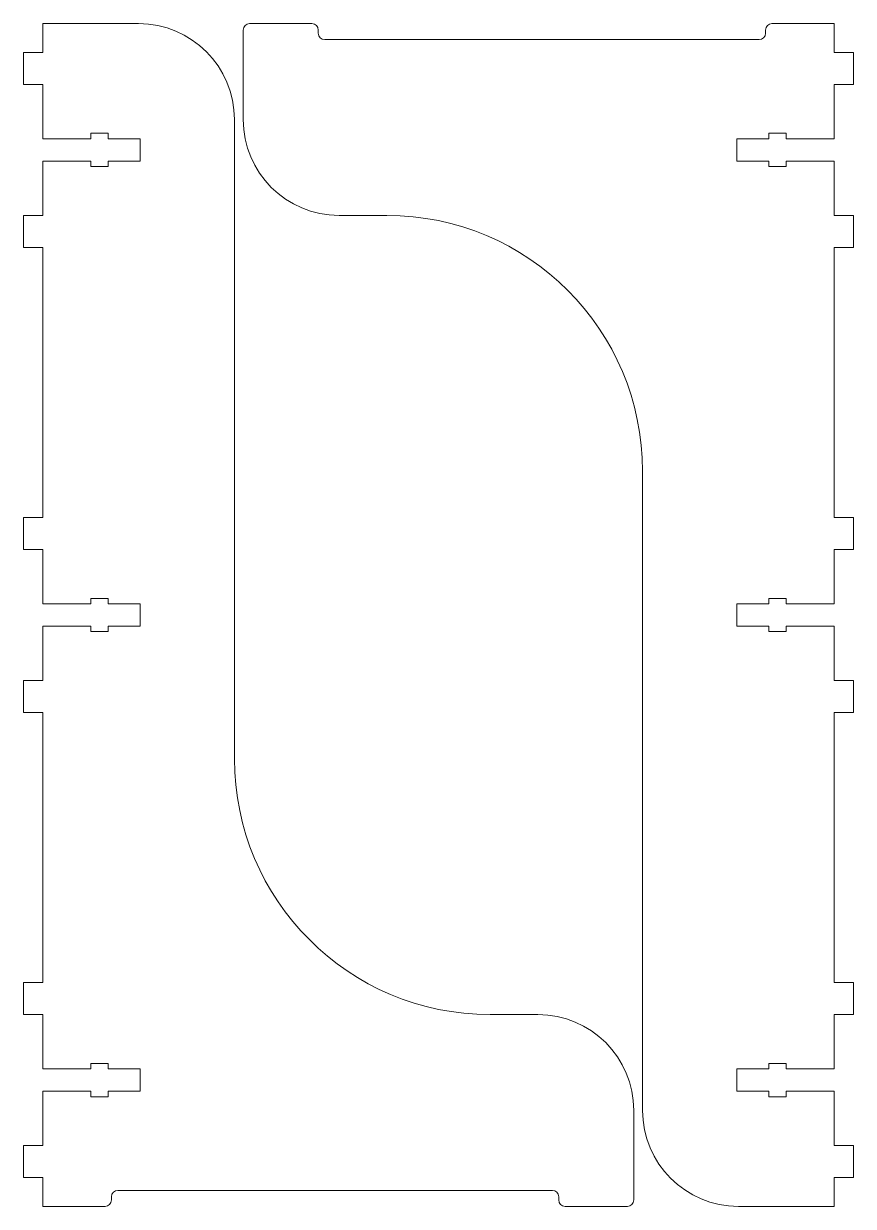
# Model space of a CAD drawing. Header units: millimetres. Extents: x -185 to 452, y -185 to 185.
# Drawn here: x 192 to 451.7, y -185 to 185 of the extents above; entities that cross this region are included whole.
import ezdxf

# ---------------------------------------------------------------- set-up
doc = ezdxf.new("R2010")
doc.units = ezdxf.units.MM

msp = doc.modelspace()

# ---------------------------------------------------------------- linework, layer by layer
at = {"color": 7, "linetype": 'Continuous', "lineweight": 15}
for p, q in [((197.97, 185), (197.97, 176)), ((197.97, 185), (227.97, 185)), ((260.7, 183), (260.7, 155)), ((282.2, 185), (262.7, 185)), ((284.2, 182), (284.2, 183)), ((424.2, 183), (424.2, 182)), ((445.7, 185), (426.2, 185)), ((445.7, 176), (445.7, 185)), ((422.2, 180), (286.2, 180)), ((191.97, 176), (191.97, 166)), ((197.97, 176), (191.97, 176)), ((451.7, 176), (445.7, 176)), ((451.7, 166), (451.7, 176)), ((191.97, 166), (197.97, 166)), ((197.97, 166), (197.97, 149)), ((445.7, 166), (451.7, 166)), ((445.7, 149), (445.7, 166)), ((257.97, 155), (257.97, -45)), ((197.97, 149), (212.97, 149)), ((212.97, 150.7), (218.47, 150.7)), ((212.97, 149), (212.97, 150.7)), ((218.47, 150.7), (218.47, 149)), ((218.47, 149), (228.47, 149)), ((228.47, 149), (228.47, 142)), ((425.2, 149), (415.2, 149)), ((415.2, 149), (415.2, 142)), ((430.7, 150.7), (425.2, 150.7)), ((425.2, 150.7), (425.2, 149)), ((430.7, 149), (430.7, 150.7)), ((445.7, 149), (430.7, 149)), ((197.97, 142), (197.97, 125)), ((212.97, 142), (197.97, 142)), ((212.97, 140.3), (212.97, 142)), ((218.47, 142), (218.47, 140.3)), ((228.47, 142), (218.47, 142)), ((415.2, 142), (425.2, 142)), ((425.2, 142), (425.2, 140.3)), ((430.7, 140.3), (430.7, 142)), ((430.7, 142), (445.7, 142)), ((445.7, 125), (445.7, 142)), ((218.47, 140.3), (212.97, 140.3)), ((425.2, 140.3), (430.7, 140.3)), ((191.97, 115), (191.97, 125)), ((191.97, 125), (197.97, 125)), ((305.7, 125), (290.7, 125)), ((451.7, 125), (445.7, 125)), ((451.7, 115), (451.7, 125)), ((197.97, 115), (191.97, 115)), ((197.97, 115), (197.97, 30.5)), ((445.7, 115), (451.7, 115)), ((445.7, 30.5), (445.7, 115)), ((385.7, -155), (385.7, 45)), ((191.97, 20.5), (191.97, 30.5)), ((191.97, 30.5), (197.97, 30.5)), ((445.7, 30.5), (451.7, 30.5)), ((451.7, 30.5), (451.7, 20.5)), ((197.97, 20.5), (191.97, 20.5)), ((197.97, 20.5), (197.97, 3.5)), ((451.7, 20.5), (445.7, 20.5)), ((445.7, 3.5), (445.7, 20.5)), ((212.97, 5.2), (218.47, 5.2)), ((212.97, 3.5), (212.97, 5.2)), ((218.47, 5.2), (218.47, 3.5)), ((425.2, 5.2), (430.7, 5.2)), ((425.2, 3.5), (425.2, 5.2)), ((430.7, 5.2), (430.7, 3.5)), ((197.97, 3.5), (212.97, 3.5)), ((218.47, 3.5), (228.47, 3.5)), ((228.47, 3.5), (228.47, -3.5)), ((415.2, 3.5), (425.2, 3.5)), ((415.2, -3.5), (415.2, 3.5)), ((430.7, 3.5), (445.7, 3.5)), ((197.97, -3.5), (197.97, -20.5)), ((212.97, -3.5), (197.97, -3.5)), ((212.97, -5.2), (212.97, -3.5)), ((218.47, -3.5), (218.47, -5.2)), ((228.47, -3.5), (218.47, -3.5)), ((425.2, -3.5), (415.2, -3.5)), ((425.2, -5.2), (425.2, -3.5)), ((430.7, -3.5), (430.7, -5.2)), ((445.7, -3.5), (430.7, -3.5)), ((445.7, -20.5), (445.7, -3.5)), ((218.47, -5.2), (212.97, -5.2)), ((430.7, -5.2), (425.2, -5.2)), ((191.97, -30.5), (191.97, -20.5)), ((191.97, -20.5), (197.97, -20.5)), ((445.7, -20.5), (451.7, -20.5)), ((451.7, -20.5), (451.7, -30.5)), ((197.97, -30.5), (191.97, -30.5)), ((197.97, -30.5), (197.97, -115)), ((451.7, -30.5), (445.7, -30.5)), ((445.7, -115), (445.7, -30.5)), ((191.97, -115), (191.97, -125)), ((197.97, -115), (191.97, -115)), ((445.7, -115), (451.7, -115)), ((451.7, -115), (451.7, -125)), ((191.97, -125), (197.97, -125)), ((197.97, -125), (197.97, -142)), ((337.97, -125), (352.97, -125)), ((451.7, -125), (445.7, -125)), ((445.7, -142), (445.7, -125)), ((218.47, -140.3), (212.97, -140.3)), ((212.97, -140.3), (212.97, -142)), ((218.47, -142), (218.47, -140.3)), ((425.2, -140.3), (430.7, -140.3)), ((425.2, -142), (425.2, -140.3)), ((430.7, -140.3), (430.7, -142)), ((212.97, -142), (197.97, -142)), ((228.47, -142), (218.47, -142)), ((228.47, -149), (228.47, -142)), ((415.2, -142), (425.2, -142)), ((415.2, -149), (415.2, -142)), ((430.7, -142), (445.7, -142)), ((197.97, -149), (197.97, -166)), ((197.97, -149), (212.97, -149)), ((212.97, -149), (212.97, -150.7)), ((212.97, -150.7), (218.47, -150.7)), ((218.47, -150.7), (218.47, -149)), ((218.47, -149), (228.47, -149)), ((425.2, -149), (415.2, -149)), ((425.2, -150.7), (425.2, -149)), ((430.7, -150.7), (425.2, -150.7)), ((430.7, -149), (430.7, -150.7)), ((445.7, -149), (430.7, -149)), ((445.7, -166), (445.7, -149)), ((382.97, -183), (382.97, -155)), ((191.97, -166), (191.97, -176)), ((197.97, -166), (191.97, -166)), ((451.7, -166), (445.7, -166)), ((451.7, -176), (451.7, -166)), ((191.97, -176), (197.97, -176)), ((197.97, -176), (197.97, -185)), ((445.7, -176), (451.7, -176)), ((445.7, -185), (445.7, -176)), ((221.47, -180), (357.47, -180)), ((197.97, -185), (217.47, -185)), ((219.47, -183), (219.47, -182)), ((359.47, -182), (359.47, -183)), ((361.47, -185), (380.97, -185)), ((445.7, -185), (415.7, -185))]:
    msp.add_line(p, q, dxfattribs=at)
for centre, radius, start, end in [((282.2, 183), 2, 0, 90), ((426.2, 183), 2, 90, 180), ((227.97, 155), 30, 0, 90), ((262.7, 183), 2, 90, 180), ((286.2, 182), 2, 180, 270), ((422.2, 182), 2, 270, 0), ((290.7, 155), 30, 180, 270), ((305.7, 45), 80, 0, 90), ((337.97, -45), 80, 180, 270), ((352.97, -155), 30, 0, 90), ((415.7, -155), 30, 180, 270), ((221.47, -182), 2, 90, 180), ((357.47, -182), 2, 0, 90), ((217.47, -183), 2, 270, 0), ((361.47, -183), 2, 180, 270), ((380.97, -183), 2, 270, 0)]:
    msp.add_arc(centre, radius, start, end, dxfattribs=at)

doc.saveas('drawing.dxf')
